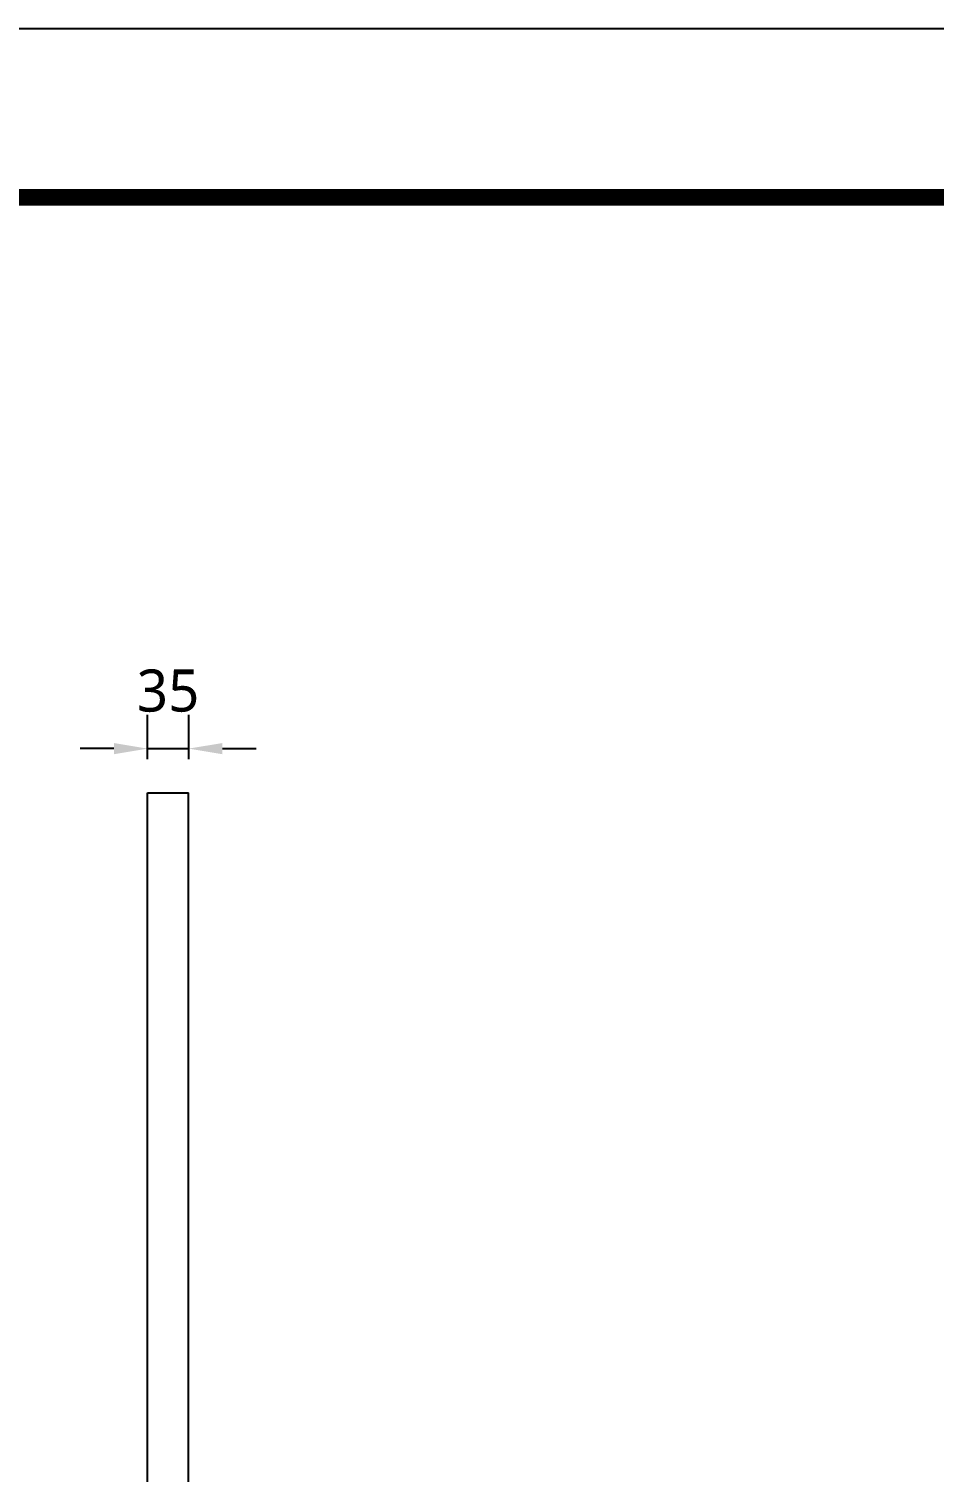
# Model space of a CAD drawing. Header units: millimetres. Extents: x 10297564 to 11610295, y -9287743 to -8409454.
# Drawn here: x 10412359 to 10423116, y -9081302 to -9064165 of the extents above; entities that cross this region are included whole.
import ezdxf

# ---------------------------------------------------------------- set-up
doc = ezdxf.new("R2010")
doc.units = ezdxf.units.MM
doc.header["$LTSCALE"] = 100
for name, color, linetype in [('BOX', 7, 'Continuous'), ('BOX_Def', 8, 'Continuous'), ('E1', 1, 'Continuous')]:
    doc.layers.add(name, color=color, linetype=linetype)
doc.layers.add('TITLE', color=7, linetype='Continuous', lineweight=0)
doc.styles.add('HL-S1', font='DotumChe.ttf')
doc.styles.add('MG', font='malgun.ttf')
doc.dimstyles.new('HL-100', dxfattribs={"dimscale": 100, "dimtxt": 3, "dimasz": 4, "dimexe": 2, "dimexo": 2, "dimgap": 1, "dimtad": 1, "dimdec": 0, "dimzin": 0, "dimlunit": 6, "dimtxsty": 'HL-S1', "dimblk": 'DOTSMALL', "dimcen": 4, "dimdle": 2, "dimclrd": 256, "dimclre": 256, "dimclrt": 4, "dimazin": 0, "dimtfac": 1, "dimtdec": 0, "dimtix": 1, "dimtmove": 2, "dimatfit": 3, "dimldrblk": 'DOTSMALL', "dimfxl": 1.5, "dimtolj": 1, "dimtzin": 0, "dimlwd": -1, "dimlwe": -1, "dimarcsym": 0})

# ---------------------------------------------------------------- blocks, each defined once
blk = doc.blocks.new('A$C78AD5414')
at = {"layer": 'BOX', "const_width": 2}
blk.add_lwpolyline([(40, 20), (40, 574), (811, 574), (811, 20)], close=True, dxfattribs=at)
at = {"layer": 'BOX_Def'}
blk.add_lwpolyline([(0, 0), (841, 0), (841, 594), (0, 594)], close=True, dxfattribs=at)
blk = doc.blocks.new('*D74')
at = {"layer": 'defpoints', "color": 0, "transparency": 16777216}
for p in [(10414258, -9072711), (10413769, -9073236), (10414258, -9073236)]:
    blk.add_point(p, dxfattribs=at)
at = {"layer": 'E1', "color": 1, "transparency": 16777216}
for p, q in [((10413769, -9072836), (10413769, -9072311)), ((10414258, -9072836), (10414258, -9072311)), ((10413369, -9072711), (10412969, -9072711)), ((10413769, -9072711), (10414258, -9072711)), ((10414658, -9072711), (10415058, -9072711))]:
    blk.add_line(p, q, dxfattribs=at)
for points in [[(10413369, -9072645), (10413369, -9072778), (10413769, -9072711)], [(10414658, -9072645), (10414658, -9072778), (10414258, -9072711)]]:
    blk.add_solid(points, dxfattribs=at)
at = {"layer": 'E1', "color": 7, "transparency": 16777216, "insert": (10414013, -9072025), "char_height": 500, "attachment_point": 5, "style": 'MG'}
blk.add_mtext('\\A1;35', dxfattribs=at)
blk = doc.blocks.new('_DotSmall')
at = {"color": 0, "linetype": 'ByBlock', "const_width": 0.5}
blk.add_lwpolyline([(-0.0625, 0, 1), (0.0625, 0, 1)], format="xyb", close=True, dxfattribs=at)

msp = doc.modelspace()

# ---------------------------------------------------------------- linework, layer by layer
for p, q in [((10413769.3, -9107604.7), (10413769.3, -9073235.9)), ((10413769.3, -9073235.9), (10414257.5, -9073235.9)), ((10414257.5, -9107604.7), (10414257.5, -9073235.9))]:
    msp.add_line(p, q)

# ---------------------------------------------------------------- block references
at = {"layer": 'TITLE', "color": 4, "xscale": 99.9999999987065, "yscale": 99.9999999987065, "zscale": 99.9999999987065}
msp.add_blockref('A$C78AD5414', (10381664, -9123565.4), dxfattribs=at)

# ---------------------------------------------------------------- dimensions: what is measured, and where the dimension line sits
at = {"layer": 'E1'}
dim = msp.add_linear_dim(base=(10414257.5, -9072711.4), p1=(10413769.3, -9073235.9), p2=(10414257.5, -9073235.9), text='35', dimstyle='HL-100', override={"dimscale": 200, "dimtxt": 2.5, "dimasz": 2, "dimtxsty": 'MG', "dimsah": 1, "dimclrd": 1, "dimclre": 1, "dimclrt": 7}, dxfattribs=at)
dim.commit()
dim.dimension.update_dxf_attribs({"geometry": '*D74', "text_midpoint": (10414013.4, -9072025.2), "dimtype": 160})

doc.saveas('drawing.dxf')
